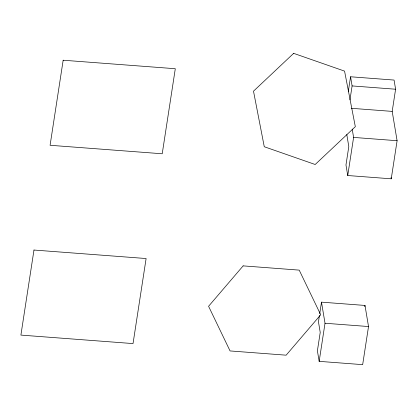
<?xml version="1.0" encoding="UTF-8"?>
<svg xmlns="http://www.w3.org/2000/svg" width="418" height="418" viewBox="0 0 418 418"><rect width="100%" height="100%" fill="white"/><g stroke="black" fill="none" stroke-linecap="round" stroke-linejoin="round"><path stroke-width="0.63" d="M348.288 91.589L350.566 76.771L394.07 80.063L395.6 89.222L392.194 111.392L397.1 140.714L391.243 178.815L347.739 175.523L345.973 164.974L348.8 146.577L346.783 134.518M349.955 99.86L352.102 85.925L350.566 76.771M319.441 315.501L318.464 321.86L320.225 332.409L317.398 350.801L319.164 361.351L362.667 364.648L368.524 326.542L364.992 305.443L321.494 302.151L319.733 313.594M319.164 361.351L325.021 323.25L321.494 302.151M347.739 175.523L353.597 137.417L352.212 129.131M364.799 306.718L364.992 305.443M352.102 85.925L395.6 89.222M351.287 108.293L392.194 111.392M353.597 137.417L397.1 140.714M325.021 323.25L368.524 326.542M391.034 177.577L391.243 178.815M33.978 250.042L20.9 335.095L133.034 343.586L146.112 258.533L33.978 250.042M63.165 60.223L50.087 145.281L162.221 153.772L175.299 68.719L63.165 60.223M243.145 265.879L208.577 306.284L230.067 350.937L286.137 355.18L320.705 314.775L299.215 270.127L243.145 265.879M293.65 53.352L253.501 91.166L264.265 146.739L315.177 164.499L355.326 126.685L344.563 71.112L293.65 53.352"/></g></svg>
